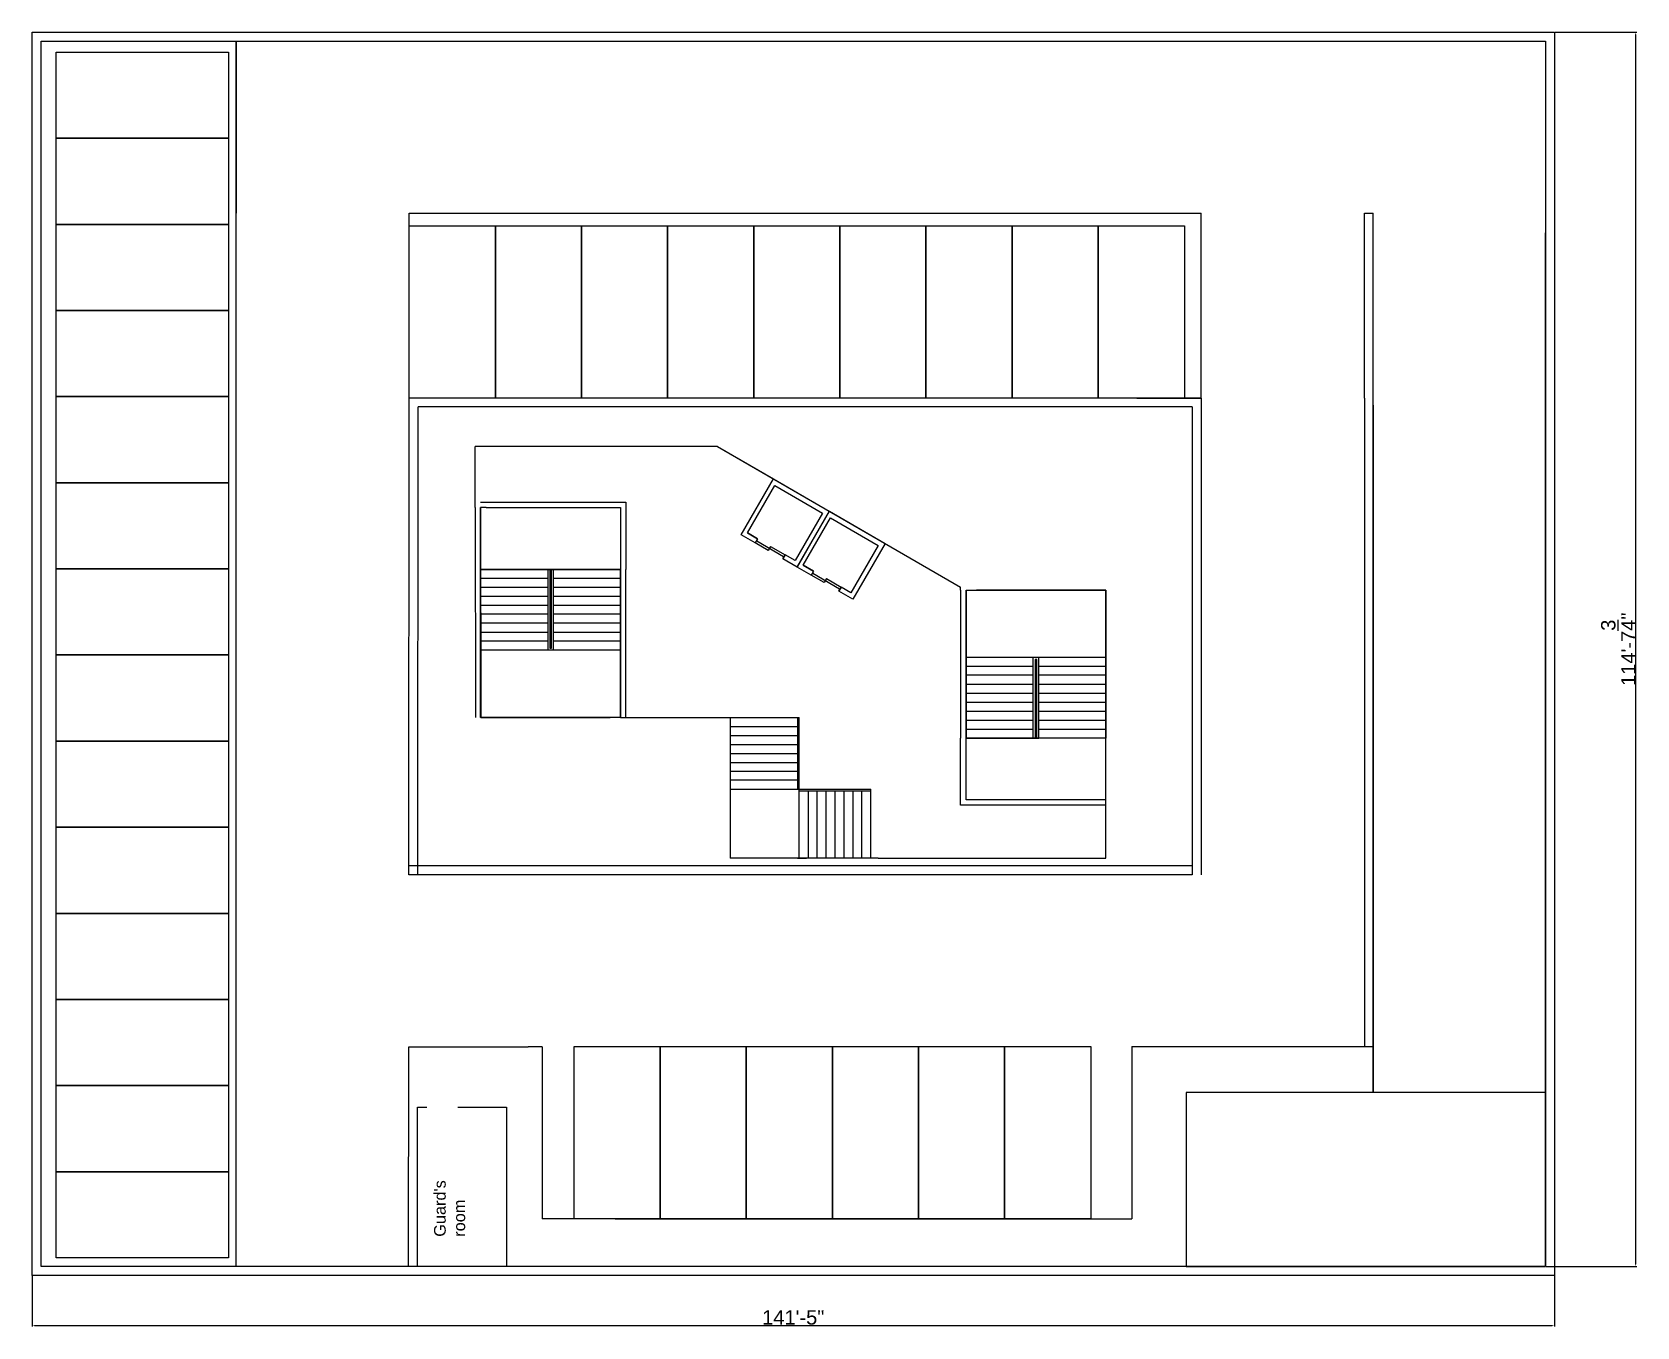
# Model space of a CAD drawing. Header units: millimetres. Extents: x 2433 to 8130, y 439 to 3000.
# Drawn here: x 2433 to 4222, y 879 to 2323 of the extents above; entities that cross this region are included whole.
import ezdxf

# ---------------------------------------------------------------- set-up
doc = ezdxf.new("R2010")
doc.units = ezdxf.units.MM
doc.header["$LTSCALE"] = 100
doc.styles.get("Standard").update_dxf_attribs({"font": 'arial.ttf'})
doc.dimstyles.new('dim', dxfattribs={"dimtxt": 16, "dimasz": 2.5, "dimexe": 1.25, "dimexo": 0.625, "dimtad": 1, "dimlunit": 4, "dimtxsty": 'Standard', "dimcen": 2.5, "dimadec": 0, "dimazin": 0, "dimtfac": 1, "dimtmove": 0, "dimatfit": 3, "dimfxl": 1, "dimarcsym": 0})

# ---------------------------------------------------------------- blocks, each defined once
blk = doc.blocks.new('*D2')
at = {"color": 0, "lineweight": -2, "transparency": 16777216}
for p, q in [((2432.7, 936.1), (2432.7, 879.8)), ((4129.8, 936.1), (4129.8, 879.8)), ((2435.2, 881), (4127.3, 881))]:
    blk.add_line(p, q, dxfattribs=at)
at = {"color": 0, "transparency": 16777216}
for points in [[(2435.2, 881.4), (2435.2, 880.6), (2432.7, 881)], [(4127.3, 881.4), (4127.3, 880.6), (4129.8, 881)]]:
    blk.add_solid(points, dxfattribs=at)
at = {"color": 0, "transparency": 16777216, "insert": (3281.2, 889.8), "char_height": 16, "attachment_point": 5}
blk.add_mtext('141\'-5"', dxfattribs=at)
blk = doc.blocks.new('*D3')
at = {"color": 0, "lineweight": -2, "transparency": 16777216}
for p, q in [((4130.4, 2322.6), (4221.6, 2322.6)), ((4220.4, 949.2), (4220.4, 2320.1)), ((4120.4, 946.7), (4221.6, 946.7))]:
    blk.add_line(p, q, dxfattribs=at)
at = {"color": 0, "transparency": 16777216}
for points in [[(4219.9, 2320.1), (4220.8, 2320.1), (4220.4, 2322.6)], [(4219.9, 949.2), (4220.8, 949.2), (4220.4, 946.7)]]:
    blk.add_solid(points, dxfattribs=at)
at = {"color": 0, "transparency": 16777216, "insert": (4200.9, 1634.7), "char_height": 16, "attachment_point": 5, "rotation": 90}
blk.add_mtext('114\'-7{\\H1x;\\S3/4;}"', dxfattribs=at)

msp = doc.modelspace()

# ---------------------------------------------------------------- linework, layer by layer
for p, q in [((2660.306, 2106.74), (2660.306, 2312.617)), ((2660.306, 2312.617), (2660.306, 2120.617)), ((2853.15, 1914.74), (2853.15, 2120.617)), ((2853.15, 2120.617), (3735.785, 2120.617)), ((3735.785, 1914.74), (3735.785, 2120.617)), ((3917.785, 2120.617), (3927.785, 2120.617)), ((3917.785, 2111.56), (3917.785, 2120.617)), ((3917.785, 1914.74), (3917.785, 2111.56)), ((3927.785, 1906.749), (3927.785, 2120.617)), ((2660.306, 947.533), (2660.306, 2106.74)), ((3237.15, 2106.74), (3237.15, 1914.74)), ((3621.15, 2106.74), (3621.15, 1914.74)), ((4119.785, 2106.74), (4119.785, 1146.74)), ((4119.785, 1138.749), (4119.785, 2098.749)), ((2852.687, 1383.334), (2853.15, 1914.74)), ((3735.785, 1914.74), (2853.15, 1914.74)), ((3664.186, 1914.74), (3735.785, 1914.74)), ((3735.785, 1914.74), (3735.785, 1383.334)), ((3917.785, 1914.74), (3917.785, 1191.334)), ((2862.687, 1383.334), (2863.141, 1904.74)), ((3725.785, 1904.74), (2863.141, 1904.74)), ((3725.785, 1904.74), (3725.785, 1383.334)), ((3927.785, 1140.499), (3927.785, 1906.749)), ((3927.785, 1906.749), (3927.785, 1140.499)), ((3196.691, 1860.711), (2926.691, 1860.711)), ((2926.691, 1798.635), (2926.691, 1860.711)), ((3196.691, 1860.711), (3467.785, 1704.014)), ((3196.691, 1860.711), (3259.004, 1824.64)), ((2926.691, 1792.626), (2926.691, 1798.635)), ((2926.691, 1792.626), (2927.012, 1558.626)), ((2932.691, 1792.635), (2932.691, 1678.635)), ((2938.691, 1792.635), (2932.691, 1792.635)), ((2932.691, 1792.635), (2933.012, 1558.635)), ((3230.005, 1764.329), (3241.433, 1757.732)), ((3241.433, 1757.732), (3238.798, 1753.168)), ((3253.22, 1744.841), (3238.798, 1753.168)), ((3240.437, 1755.454), (3270.481, 1738.108)), ((3255.855, 1749.405), (3253.22, 1744.841)), ((3255.855, 1749.405), (3272.287, 1739.918)), ((3269.652, 1735.354), (3272.287, 1739.918)), ((3272.287, 1739.918), (3269.652, 1735.354)), ((3013.691, 1723.635), (3007.691, 1723.635)), ((3007.691, 1723.635), (3007.691, 1633.635)), ((3007.691, 1723.635), (3009.691, 1723.635)), ((3009.691, 1723.635), (3009.691, 1635.935)), ((3011.691, 1635.935), (3011.691, 1723.635)), ((3088.691, 1723.635), (3013.691, 1723.635)), ((3013.691, 1723.635), (3013.691, 1633.635)), ((3088.691, 1729.635), (3088.691, 1713.635)), ((3088.691, 1558.635), (3088.691, 1723.635)), ((3094.691, 1558.635), (3094.691, 1723.635)), ((3292.401, 1728.402), (3303.828, 1721.804)), ((3303.828, 1721.804), (3301.193, 1717.24)), ((3302.833, 1719.526), (3332.877, 1702.18)), ((3007.691, 1713.635), (2932.691, 1713.635)), ((3007.691, 1703.635), (2932.691, 1703.635)), ((3088.691, 1713.635), (3013.691, 1713.635)), ((3088.691, 1703.635), (3013.691, 1703.635)), ((3315.615, 1708.913), (3301.193, 1717.24)), ((3318.25, 1713.477), (3315.615, 1708.913)), ((3318.25, 1713.477), (3334.682, 1703.991)), ((3332.047, 1699.427), (3334.682, 1703.991)), ((3334.682, 1703.991), (3332.047, 1699.427)), ((3467.785, 1700.546), (3467.785, 1704.014)), ((3467.785, 1700.546), (3467.785, 1535.731)), ((3473.785, 1700.731), (3629.785, 1700.731)), ((3473.785, 1700.731), (3523.464, 1700.731)), ((3473.785, 1700.731), (3629.759, 1700.731)), ((3473.785, 1700.731), (3523.464, 1700.731)), ((3473.785, 1700.546), (3473.785, 1535.731)), ((3629.464, 1700.731), (3485.464, 1700.731)), ((3007.691, 1693.635), (2932.691, 1693.635)), ((3007.691, 1683.635), (2932.691, 1683.635)), ((3088.691, 1693.635), (3013.691, 1693.635)), ((3088.691, 1683.635), (3013.691, 1683.635)), ((3007.691, 1673.635), (2932.691, 1673.635)), ((3088.691, 1673.635), (3013.691, 1673.635)), ((3007.691, 1663.635), (2932.691, 1663.635)), ((2932.691, 1653.635), (3007.691, 1653.635)), ((3088.691, 1663.635), (3013.691, 1663.635)), ((3013.691, 1653.635), (3088.691, 1653.635)), ((3007.691, 1643.635), (2932.691, 1643.635)), ((3088.691, 1633.635), (2932.691, 1633.635)), ((3009.691, 1635.935), (3011.691, 1635.935)), ((3088.691, 1643.635), (3013.691, 1643.635)), ((3473.785, 1625.731), (3629.785, 1625.731)), ((3473.785, 1615.731), (3548.785, 1615.731)), ((3548.785, 1535.731), (3548.785, 1625.731)), ((3552.785, 1623.431), (3550.785, 1623.431)), ((3550.785, 1623.431), (3550.785, 1535.731)), ((3552.785, 1535.731), (3552.785, 1623.431)), ((3554.785, 1535.731), (3554.785, 1625.731)), ((3554.785, 1615.731), (3629.785, 1615.731)), ((3548.785, 1605.731), (3473.785, 1605.731)), ((3473.785, 1595.731), (3548.785, 1595.731)), ((3629.785, 1605.731), (3554.785, 1605.731)), ((3554.785, 1595.731), (3629.785, 1595.731)), ((3473.785, 1585.731), (3548.785, 1585.731)), ((3473.785, 1575.731), (3548.785, 1575.731)), ((3554.785, 1585.731), (3629.785, 1585.731)), ((3554.785, 1575.731), (3629.785, 1575.731)), ((3629.785, 1466.731), (3629.785, 1580.731)), ((3089.012, 1558.635), (2932.717, 1558.635)), ((2933.012, 1558.635), (3077.012, 1558.635)), ((3089.012, 1558.635), (3039.012, 1558.635)), ((3089.012, 1558.635), (3039.012, 1558.635)), ((3088.691, 1558.635), (3101.798, 1558.635)), ((3101.798, 1558.635), (3210.785, 1558.635)), ((3128.952, 1558.635), (3210.785, 1558.635)), ((3210.785, 1558.635), (3210.785, 1468.635)), ((3210.785, 1558.635), (3285.785, 1558.635)), ((3210.785, 1558.635), (3210.785, 1468.635)), ((3285.785, 1558.635), (3285.785, 1478.635)), ((3285.785, 1558.635), (3287.785, 1558.635)), ((3287.785, 1478.635), (3287.785, 1558.635)), ((3473.785, 1565.731), (3548.785, 1565.731)), ((3554.785, 1565.731), (3629.785, 1565.731)), ((3210.785, 1548.635), (3285.785, 1548.635)), ((3210.785, 1538.635), (3285.785, 1538.635)), ((3473.785, 1555.731), (3548.785, 1555.731)), ((3473.785, 1545.731), (3548.785, 1545.731)), ((3554.785, 1555.731), (3629.785, 1555.731)), ((3554.785, 1545.731), (3629.785, 1545.731)), ((3210.785, 1528.635), (3285.785, 1528.635)), ((3473.785, 1535.731), (3548.785, 1535.731)), ((3548.785, 1535.731), (3554.785, 1535.731)), ((3554.785, 1535.731), (3552.785, 1535.731)), ((3210.785, 1518.635), (3285.785, 1518.635)), ((3210.785, 1508.635), (3285.785, 1508.635)), ((3210.785, 1498.635), (3285.785, 1498.635)), ((3285.785, 1488.635), (3210.785, 1488.635)), ((3210.785, 1478.635), (3285.785, 1478.635)), ((3210.785, 1468.635), (3210.785, 1401.635)), ((3285.785, 1478.635), (3287.785, 1478.635)), ((3287.785, 1478.635), (3367.785, 1478.635)), ((3287.785, 1476.635), (3287.785, 1478.635)), ((3367.785, 1476.635), (3287.785, 1476.635)), ((3287.785, 1401.635), (3287.785, 1476.635)), ((3297.785, 1476.635), (3297.785, 1401.635)), ((3307.785, 1401.635), (3307.785, 1476.635)), ((3317.785, 1401.635), (3317.785, 1476.635)), ((3327.785, 1401.635), (3327.785, 1476.635)), ((3337.785, 1401.635), (3337.785, 1476.635)), ((3347.785, 1401.635), (3347.785, 1476.635)), ((3357.785, 1401.635), (3357.785, 1476.635)), ((3367.785, 1476.635), (3367.785, 1478.635)), ((3367.785, 1401.635), (3367.785, 1476.635)), ((3629.785, 1401.635), (3629.785, 1460.731)), ((3285.785, 1401.635), (3210.785, 1401.635)), ((3285.785, 1401.635), (3210.785, 1401.635)), ((3367.785, 1401.635), (3210.785, 1401.635)), ((3285.785, 1401.635), (3295.785, 1401.635)), ((3375.785, 1401.635), (3285.785, 1401.635)), ((3285.785, 1401.635), (3295.785, 1401.635)), ((3375.785, 1401.635), (3285.785, 1401.635)), ((3357.785, 1401.635), (3357.785, 1402.428)), ((3375.785, 1401.635), (3629.785, 1401.635)), ((3725.785, 1393.334), (2852.687, 1393.334)), ((3725.785, 1383.334), (2852.687, 1383.334)), ((2852.306, 946.749), (2852.519, 1191.334)), ((2852.519, 1191.334), (2985.649, 1191.334)), ((3001.45, 1191.334), (2985.649, 1191.334)), ((3001.45, 1191.334), (3001.45, 999.894)), ((3612.791, 1191.894), (3612.791, 999.894)), ((3658.577, 1191.894), (3719.236, 1191.894)), ((3658.577, 1191.894), (3658.577, 999.894)), ((3719.236, 1191.894), (3927.785, 1191.894)), ((3082.577, 999.894), (3001.45, 999.894)), ((3082.577, 999.894), (3658.577, 999.894))]:
    msp.add_line(p, q)
for points in [[(2432.691, 1942.635), (2432.691, 2322.617), (2932.691, 2322.617)], [(4119.785, 2002.749), (4119.785, 2098.749)], [(3238.798, 1753.168), (3223.004, 1762.286), (3259.004, 1824.64), (3321.358, 1788.64), (3285.358, 1726.286), (3269.652, 1735.354)], [(3241.433, 1757.732), (3230.005, 1764.329), (3260.48, 1817.114), (3313.617, 1786.435), (3283.142, 1733.651), (3272.287, 1739.918)], [(2432.691, 1418.652), (2432.691, 1798.635)], [(2932.691, 1798.635), (3094.691, 1798.635), (3094.691, 1723.635)], [(2932.691, 1792.635), (2932.691, 1558.635)], [(3088.691, 1723.635), (2932.691, 1723.635), (2932.691, 1792.635)], [(2938.691, 1792.635), (3088.691, 1792.635), (3088.691, 1729.635)], [(3301.193, 1717.24), (3285.4, 1726.359), (3321.4, 1788.712), (3383.753, 1752.712), (3347.753, 1690.359), (3332.047, 1699.427)], [(3303.828, 1721.804), (3292.401, 1728.402), (3322.876, 1781.186), (3376.013, 1750.507), (3345.538, 1697.723), (3334.682, 1703.991)], [(3629.785, 1460.731), (3629.785, 1700.731)], [(3629.785, 1460.731), (3467.785, 1460.731), (3467.785, 1535.731)], [(3629.785, 1466.731), (3473.785, 1466.731), (3473.785, 1535.731)], [(4129.785, 1316.731), (4129.785, 936.749), (3629.785, 936.749)], [(4119.785, 1042.749), (4119.785, 1138.749)], [(3485.785, 936.749), (2985.785, 936.749)]]:
    msp.add_lwpolyline(points)
for points in [[(2432.691, 2322.617), (4129.785, 2322.617), (4129.785, 936.749), (2432.691, 936.749)], [(2442.691, 2312.617), (4119.785, 2312.617), (4119.785, 946.749), (2442.691, 946.749)], [(2651.703, 2204.313), (2459.703, 2204.313), (2459.703, 2300.313), (2651.703, 2300.313)], [(2651.703, 2108.313), (2459.703, 2108.313), (2459.703, 2204.313), (2651.703, 2204.313)], [(2651.703, 2012.313), (2459.703, 2012.313), (2459.703, 2108.313), (2651.703, 2108.313)], [(2949.15, 2106.74), (2949.15, 1914.74), (2853.15, 1914.74), (2853.15, 2106.74)], [(3045.15, 2106.74), (3045.15, 1914.74), (2949.15, 1914.74), (2949.15, 2106.74)], [(3141.15, 2106.74), (3141.15, 1914.74), (3045.15, 1914.74), (3045.15, 2106.74)], [(3237.15, 2106.74), (3237.15, 1914.74), (3141.15, 1914.74), (3141.15, 2106.74)], [(3333.15, 2106.74), (3333.15, 1914.74), (3237.15, 1914.74), (3237.15, 2106.74)], [(3429.15, 2106.74), (3429.15, 1914.74), (3333.15, 1914.74), (3333.15, 2106.74)], [(3525.15, 2106.74), (3525.15, 1914.74), (3429.15, 1914.74), (3429.15, 2106.74)], [(3621.15, 2106.74), (3621.15, 1914.74), (3525.15, 1914.74), (3525.15, 2106.74)], [(3717.15, 2106.74), (3717.15, 1914.74), (3621.15, 1914.74), (3621.15, 2106.74)], [(2651.703, 1916.313), (2459.703, 1916.313), (2459.703, 2012.313), (2651.703, 2012.313)], [(2651.703, 1820.313), (2459.703, 1820.313), (2459.703, 1916.313), (2651.703, 1916.313)], [(2651.703, 1724.313), (2459.703, 1724.313), (2459.703, 1820.313), (2651.703, 1820.313)], [(2651.703, 1628.313), (2459.703, 1628.313), (2459.703, 1724.313), (2651.703, 1724.313)], [(2932.691, 1723.635), (3088.691, 1723.635), (3088.691, 1558.635), (2932.691, 1558.635)], [(3629.785, 1535.731), (3473.785, 1535.731), (3473.785, 1700.731), (3629.785, 1700.731)], [(2651.703, 1532.313), (2459.703, 1532.313), (2459.703, 1628.313), (2651.703, 1628.313)], [(2651.703, 1436.313), (2459.703, 1436.313), (2459.703, 1532.313), (2651.703, 1532.313)], [(2651.703, 1340.313), (2459.703, 1340.313), (2459.703, 1436.313), (2651.703, 1436.313)], [(2651.703, 1244.313), (2459.703, 1244.313), (2459.703, 1340.313), (2651.703, 1340.313)], [(2651.703, 1148.313), (2459.703, 1148.313), (2459.703, 1244.313), (2651.703, 1244.313)], [(3132.791, 1191.894), (3132.791, 999.894), (3036.791, 999.894), (3036.791, 1191.894)], [(3228.791, 1191.894), (3228.791, 999.894), (3132.791, 999.894), (3132.791, 1191.894)], [(3324.791, 1191.894), (3324.791, 999.894), (3228.791, 999.894), (3228.791, 1191.894)], [(3420.791, 1191.894), (3420.791, 999.894), (3324.791, 999.894), (3324.791, 1191.894)], [(3516.791, 1191.894), (3516.791, 999.894), (3420.791, 999.894), (3420.791, 1191.894)], [(3612.791, 1191.894), (3612.791, 999.894), (3516.791, 999.894), (3516.791, 1191.894)], [(2651.703, 1052.313), (2459.703, 1052.313), (2459.703, 1148.313), (2651.703, 1148.313)], [(3719.236, 946.749), (4119.785, 946.749), (4119.785, 1140.499), (3719.236, 1140.499)], [(2651.703, 956.313), (2459.703, 956.313), (2459.703, 1052.313), (2651.703, 1052.313)]]:
    msp.add_lwpolyline(points, close=True)
at = {"linetype": 'Continuous'}
msp.add_lwpolyline([(2907.277, 1124.186), (2961.591, 1124.186), (2961.591, 946.74), (2862.306, 946.74), (2862.306, 1124.186), (2872.874, 1124.186)], dxfattribs=at)

# ---------------------------------------------------------------- texts
at = {"linetype": 'Continuous', "insert": (2880.745, 979.803), "char_height": 13, "attachment_point": 1, "rotation": 90}
msp.add_mtext_dynamic_manual_height_columns("Guard's room", width=57.60003, gutter_width=12.5, heights=[0], dxfattribs=at)

# ---------------------------------------------------------------- dimensions: what is measured, and where the dimension line sits
dim = msp.add_linear_dim(base=(4220.365, 2322.617), p1=(4119.785, 946.749), p2=(4129.785, 2322.617), angle=90, dimstyle='dim')
dim.commit()
dim.dimension.update_dxf_attribs({"geometry": '*D3', "text_midpoint": (4200.898, 1634.683)})
dim = msp.add_linear_dim(base=(4129.785, 881.024), p1=(2432.691, 936.749), p2=(4129.785, 936.749), dimstyle='dim')
dim.commit()
dim.dimension.update_dxf_attribs({"geometry": '*D2', "text_midpoint": (3281.238, 889.818)})

doc.saveas('drawing.dxf')
